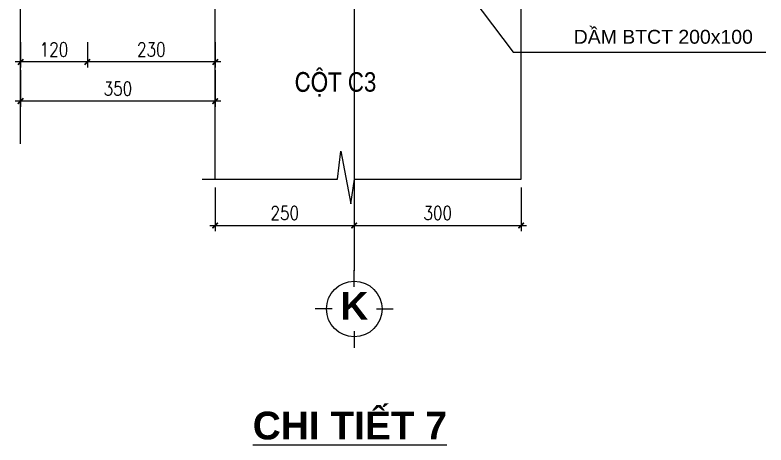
# Model space of a CAD drawing. Header units: millimetres. Extents: x 651127 to 1529722, y 768575 to 1021311.
# Drawn here: x 1195337 to 1208840, y 806005 to 813746 of the extents above; entities that cross this region are included whole.
import ezdxf
from ezdxf.enums import TextEntityAlignment as Align

# ---------------------------------------------------------------- set-up
doc = ezdxf.new("R2010")
doc.units = ezdxf.units.MM
doc.header["$LTSCALE"] = 1000
doc.header["$MEASUREMENT"] = 0
doc.linetypes.add('CENTER2', pattern=[1.125, 0.75, -0.125, 0.125, -0.125])
doc.layers.get('DEFPOINTS').update_dxf_attribs({"color": 8, "lineweight": 9})
for name, color, linetype in [('CHU VN', 7, 'Continuous'), ('DUONG BAO', 7, 'Continuous'), ('KTHUOC', 136, 'Continuous'), ('TEXT', 2, 'Continuous'), ('TRUC', 8, 'CENTER2')]:
    doc.layers.add(name, color=color, linetype=linetype)
doc.styles.add('AVO', font='VNI-Helve-Bold.TTF')
doc.styles.add('CHU 350-HB', font='VNI-Helve-Bold.TTF')
doc.styles.add('CHU 500', font='VNI-Helve-Bold.TTF')
doc.styles.add('CHU KT', font='romans.shx', dxfattribs={"width": 0.8})
doc.styles.add('Helve-Condense', font='VNI-Helve.TTF')
doc.styles.add('KEEC', font='VNI-Helve-Condense.TTF')
doc.styles.add('ROMANS', font='romans.shx', dxfattribs={"width": 0.8})
doc.dimstyles.new('1-20', dxfattribs={"dimscale": 100, "dimtxt": 2, "dimasz": 1.5, "dimexe": 1.5, "dimexo": 1.5, "dimgap": 1, "dimtad": 1, "dimdec": 0, "dimlfac": 0.2, "dimzin": 0, "dimdsep": 46, "dimtxsty": 'ROMANS', "dimblk": 'ARCHTICK', "dimcen": 3, "dimdle": 1.5, "dimclrd": 256, "dimclre": 256, "dimclrt": 7, "dimadec": 0, "dimazin": 0, "dimtfac": 1, "dimtdec": 0, "dimtix": 1, "dimtmove": 2, "dimatfit": 3, "dimfxl": 1, "dimtolj": 1, "dimtzin": 0, "dimarcsym": 0})
doc.dimstyles.new('TL10', dxfattribs={"dimscale": 100, "dimtxt": 2.5, "dimasz": 1, "dimexe": 1, "dimexo": 1.5, "dimgap": 1, "dimtad": 1, "dimdec": 0, "dimlfac": 0.1, "dimzin": 0, "dimdsep": 46, "dimtxsty": 'CHU KT', "dimblk": 'ARCHTICK', "dimcen": 1.5, "dimdle": 1, "dimclrd": 256, "dimclre": 256, "dimclrt": 7, "dimadec": 0, "dimazin": 0, "dimtfac": 1, "dimtdec": 0, "dimtix": 1, "dimtmove": 2, "dimatfit": 3, "dimfxl": 1, "dimtolj": 1, "dimtzin": 0, "dimarcsym": 0})

# ---------------------------------------------------------------- blocks, each defined once
blk = doc.blocks.new('_ARCHTICK')
at = {"color": 0, "linetype": 'ByBlock', "const_width": 0.3}
blk.add_lwpolyline([(-0.5, -0.5), (0.5, 0.5)], dxfattribs=at)
blk = doc.blocks.new('*D952')
at = {"layer": 'DEFPOINTS', "color": 0, "ltscale": 100}
for p in [(1196637, 813408), (1198937, 813409), (1196637, 812900)]:
    blk.add_point(p, dxfattribs=at)
at = {"layer": 'KTHUOC', "lineweight": -2, "ltscale": 100}
for p, q in [((1196637, 813258), (1196637, 812800)), ((1198937, 813259), (1198937, 812800)), ((1199037, 812900), (1196537, 812900))]:
    blk.add_line(p, q, dxfattribs=at)
at = {"layer": 'KTHUOC', "lineweight": -2, "ltscale": 100, "xscale": 100, "yscale": 100, "zscale": 100, "rotation": 180}
blk.add_blockref('_ARCHTICK', (1196637, 812900), dxfattribs=at)
at = {"layer": 'KTHUOC', "lineweight": -2, "ltscale": 100, "xscale": 100, "yscale": 100, "zscale": 100}
blk.add_blockref('_ARCHTICK', (1198937, 812900), dxfattribs=at)
at = {"layer": 'KTHUOC', "color": 7, "ltscale": 100, "insert": (1197787, 813125), "char_height": 250, "attachment_point": 5, "style": 'CHU KT'}
blk.add_mtext('\\A1;230', dxfattribs=at)
blk = doc.blocks.new('*D953')
at = {"layer": 'DEFPOINTS', "color": 0, "ltscale": 100}
for p in [(1195437, 813408), (1196637, 813408), (1195437, 812900)]:
    blk.add_point(p, dxfattribs=at)
at = {"layer": 'KTHUOC', "lineweight": -2, "ltscale": 100}
for p, q in [((1195437, 813258), (1195437, 812800)), ((1196637, 813258), (1196637, 812800)), ((1196737, 812900), (1195337, 812900))]:
    blk.add_line(p, q, dxfattribs=at)
at = {"layer": 'KTHUOC', "lineweight": -2, "ltscale": 100, "xscale": 100, "yscale": 100, "zscale": 100, "rotation": 180}
blk.add_blockref('_ARCHTICK', (1195437, 812900), dxfattribs=at)
at = {"layer": 'KTHUOC', "lineweight": -2, "ltscale": 100, "xscale": 100, "yscale": 100, "zscale": 100}
blk.add_blockref('_ARCHTICK', (1196637, 812900), dxfattribs=at)
at = {"layer": 'KTHUOC', "color": 7, "ltscale": 100, "insert": (1196037, 813125), "char_height": 250, "attachment_point": 5, "style": 'CHU KT'}
blk.add_mtext('\\A1;120', dxfattribs=at)
blk = doc.blocks.new('*D954')
at = {"layer": 'DEFPOINTS', "color": 0, "ltscale": 100}
for p in [(1195437, 812900), (1198937, 812900), (1195437, 812195)]:
    blk.add_point(p, dxfattribs=at)
at = {"layer": 'KTHUOC', "lineweight": -2, "ltscale": 100}
for p, q in [((1195437, 812750), (1195437, 812095)), ((1198937, 812750), (1198937, 812095)), ((1199037, 812195), (1195337, 812195))]:
    blk.add_line(p, q, dxfattribs=at)
at = {"layer": 'KTHUOC', "lineweight": -2, "ltscale": 100, "xscale": 100, "yscale": 100, "zscale": 100, "rotation": 180}
blk.add_blockref('_ARCHTICK', (1195437, 812195), dxfattribs=at)
at = {"layer": 'KTHUOC', "lineweight": -2, "ltscale": 100, "xscale": 100, "yscale": 100, "zscale": 100}
blk.add_blockref('_ARCHTICK', (1198937, 812195), dxfattribs=at)
at = {"layer": 'KTHUOC', "color": 7, "ltscale": 100, "insert": (1197187, 812420), "char_height": 250, "attachment_point": 5, "style": 'CHU KT'}
blk.add_mtext('\\A1;350', dxfattribs=at)
blk = doc.blocks.new('*D962')
at = {"layer": 'DEFPOINTS', "color": 0, "ltscale": 100}
for p in [(1201437, 810967), (1198937, 810788), (1201437, 809956)]:
    blk.add_point(p, dxfattribs=at)
at = {"layer": 'KTHUOC', "lineweight": -2, "ltscale": 100}
for p, q in [((1201437, 810817), (1201437, 809856)), ((1198937, 810638), (1198937, 809856)), ((1198837, 809956), (1201537, 809956))]:
    blk.add_line(p, q, dxfattribs=at)
at = {"layer": 'KTHUOC', "lineweight": -2, "ltscale": 100, "xscale": 100, "yscale": 100, "zscale": 100, "rotation": 180}
blk.add_blockref('_ARCHTICK', (1198937, 809956), dxfattribs=at)
at = {"layer": 'KTHUOC', "lineweight": -2, "ltscale": 100, "xscale": 100, "yscale": 100, "zscale": 100}
blk.add_blockref('_ARCHTICK', (1201437, 809956), dxfattribs=at)
at = {"layer": 'KTHUOC', "color": 7, "ltscale": 100, "insert": (1200187, 810181), "char_height": 250, "attachment_point": 5, "style": 'CHU KT'}
blk.add_mtext('\\A1;250', dxfattribs=at)
blk = doc.blocks.new('*D963')
at = {"layer": 'DEFPOINTS', "color": 0, "ltscale": 100}
for p in [(1201437, 810967), (1204437, 810788), (1204437, 809956)]:
    blk.add_point(p, dxfattribs=at)
at = {"layer": 'KTHUOC', "lineweight": -2, "ltscale": 100}
for p, q in [((1201437, 810817), (1201437, 809856)), ((1204437, 810638), (1204437, 809856)), ((1201337, 809956), (1204537, 809956))]:
    blk.add_line(p, q, dxfattribs=at)
at = {"layer": 'KTHUOC', "lineweight": -2, "ltscale": 100, "xscale": 100, "yscale": 100, "zscale": 100, "rotation": 180}
blk.add_blockref('_ARCHTICK', (1201437, 809956), dxfattribs=at)
at = {"layer": 'KTHUOC', "lineweight": -2, "ltscale": 100, "xscale": 100, "yscale": 100, "zscale": 100}
blk.add_blockref('_ARCHTICK', (1204437, 809956), dxfattribs=at)
at = {"layer": 'KTHUOC', "color": 7, "ltscale": 100, "insert": (1202937, 810181), "char_height": 250, "attachment_point": 5, "style": 'CHU KT'}
blk.add_mtext('\\A1;300', dxfattribs=at)
blk = doc.blocks.new('TRUC')
for p, q in [((0, 320), (0, 560)), ((-320, 0), (-560, 0)), ((320, 0), (560, 0)), ((0, -320), (0, -560))]:
    blk.add_line(p, q)
blk.add_circle((0, 0), 400)
at = {"linetype": 'Continuous', "style": 'CHU 350-HB'}
blk.add_attdef('2', text='', height=350, dxfattribs=at).set_placement((0, 0), align=Align.MIDDLE_CENTER)

msp = doc.modelspace()

# ---------------------------------------------------------------- linework, layer by layer
at = {"layer": 'DUONG BAO', "ltscale": 100}
for p, q in [((1198936.6, 810787.5), (1198936.6, 820524.5)), ((1204436.6, 810787.5), (1204436.6, 815618.9))]:
    msp.add_line(p, q, dxfattribs=at)
at = {"layer": 'KTHUOC'}
msp.add_lwpolyline([(1198702.8, 810787.5), (1201136.4, 810787.5), (1201195.2, 811292.2), (1201373.3, 810345.9), (1201439.6, 810787.5), (1204436.6, 810787.5)], dxfattribs=at)
at = {"layer": 'TRUC', "ltscale": 1000}
for p, q in [((1201436.6, 826576.2), (1201436.6, 810339.3)), ((1201436.6, 826576.2), (1201436.6, 810339.3)), ((1195436.6, 811428.6), (1195436.6, 826513.9)), ((1201436.6, 809907.8), (1201436.6, 809141.1))]:
    msp.add_line(p, q, dxfattribs=at)

# ---------------------------------------------------------------- block references
at = {"layer": 'TEXT', "color": 31, "xscale": 1.25, "yscale": 1.25, "zscale": 1.25}
msp.add_blockref('TRUC', (1201436.6, 808453.6), dxfattribs=at)

# ---------------------------------------------------------------- texts
at = {"layer": 'CHU VN', "style": 'Helve-Condense'}
msp.add_text('DAÀM BTCT 200x100', height=250, dxfattribs=at).set_placement((1205383.1, 813228.4))
at = {"layer": 'CHU VN', "style": 'CHU 500'}
msp.add_text('%%UCHI TIEÁT 7', height=500, dxfattribs=at).set_placement((1201357.2, 806105), align=Align.CENTER)
at = {"layer": 'TEXT', "color": 2, "linetype": 'Continuous', "style": 'KEEC'}
msp.add_text('COÄT C3', height=350, dxfattribs=at).set_placement((1200366.5, 812365.5))
at = {"layer": 'TEXT', "color": 31, "style": 'AVO'}
msp.add_text('K', height=500, dxfattribs=at).set_placement((1201437.2, 808258.6), align=Align.CENTER)

# ---------------------------------------------------------------- dimensions: what is measured, and where the dimension line sits
at = {"layer": 'KTHUOC', "ltscale": 100}
for base, p1, p2, picture, middle in [((1195436.6, 812900), (1196636.6, 813408.2), (1195436.6, 813408.2), '*D953', (1196036.6, 813125)), ((1196636.6, 812900), (1198936.6, 813409), (1196636.6, 813408.2), '*D952', (1197786.6, 813125)), ((1195436.6, 812195.2), (1198936.6, 812900), (1195436.6, 812900), '*D954', (1197186.6, 812420.2)), ((1201436.6, 809955.6), (1198936.6, 810787.5), (1201436.6, 810967), '*D962', (1200186.6, 810180.6)), ((1204436.6, 809955.6), (1201436.6, 810967), (1204436.6, 810787.5), '*D963', (1202936.6, 810180.6))]:
    dim = msp.add_linear_dim(base=base, p1=p1, p2=p2, dimstyle='TL10', dxfattribs=at)
    dim.commit()
    dim.dimension.update_dxf_attribs({"geometry": picture, "text_midpoint": middle})

# ---------------------------------------------------------------- leaders
at = {"layer": 'KTHUOC'}
msp.add_leader([(1203085.7, 814677.5), (1204297.1, 813074.9), (1208840.5, 813074.9)], dimstyle='1-20', override={"dimtad": 0}, dxfattribs=at)

doc.saveas('drawing.dxf')
